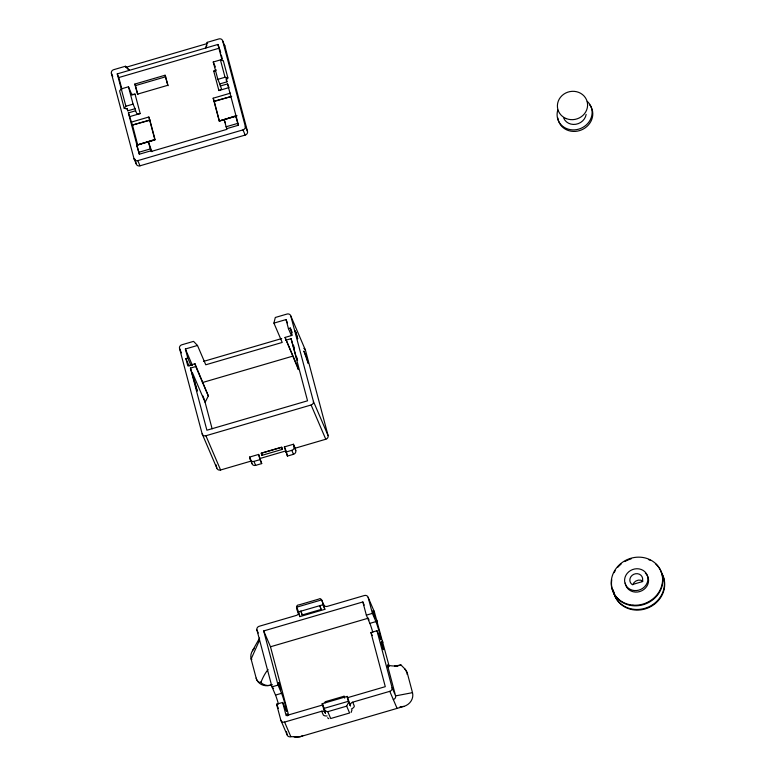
<?xml version="1.0" encoding="UTF-8"?>
<svg xmlns="http://www.w3.org/2000/svg" width="776" height="776" viewBox="0 0 776 776"><rect width="100%" height="100%" fill="white"/><g stroke="black" fill="none" stroke-linecap="round" stroke-linejoin="round"><path stroke-width="1.16" d="M154.977 139.399L137.507 145.005L154.909 139.922L148.837 117.011L131.435 122.094L128.399 112.889L135.587 110.784L136.634 113.218A3.162 1.31 -14.8 0 0 140.184 113.558L135.034 94.119A3.162 1.31 -14.8 0 1 131.484 93.78L128.476 86.776L121.289 88.881L119.611 90.918L124.209 108.271L127.06 108.979L127.846 110.803L135.034 108.708L135.587 110.784M236.651 116.022L219.239 121.114L236.709 115.508M125.421 66.261L129.359 70.344L125.421 66.261L113.694 69.685A3.162 2.871 -23.2 0 0 111.395 73.351L134.025 158.74L136.236 163.92A3.162 2.871 -23.2 0 0 140 165.812L245.197 135.063A3.162 2.871 -23.2 0 0 247.495 131.396L224.865 46.007L222.654 40.827A3.162 2.871 -23.2 0 0 218.89 38.936L207.153 42.37L205.795 48.005L206.891 45.26M251.89 463.466L249.542 457.083L258.631 454.426L261.706 463.592L255.653 465.357A3.162 2.871 -23.2 0 1 251.89 463.466L251.24 461.041L220.588 469.994A3.162 2.871 -23.2 0 1 216.824 468.103L202.148 433.852L179.528 348.463A3.162 2.871 -23.2 0 1 181.817 344.796L193.544 341.372L197.482 345.456L205.766 364.788L282.212 342.449L273.918 323.117L275.286 317.481L287.013 314.047A3.162 2.871 -23.2 0 1 290.777 315.939L305.453 350.189L328.083 435.588A3.162 2.871 -23.2 0 1 325.784 439.245L295.142 448.208L293.444 444.25L284.355 446.908L287.44 456.075L293.493 454.3A3.162 2.871 -23.2 0 0 295.782 450.643L295.142 448.208M254.392 648.367A11.844 10.757 -23.2 0 0 251.104 659.047L256.167 678.137C256.255 680.106 259.64 684.092 261.143 681.852M259.456 640.355L251.104 659.047A14.269 5.927 -14.8 0 0 251.919 659.212M208.327 395.915L205.116 402.337L192.264 372.354L197.23 391.094L190.43 368.086L195.727 366.534L208.327 395.915L194.999 363.76L187.802 365.865L185.871 358.57L187.763 358.017L191.032 365.641M252.481 650.705L259.611 638.047M124.209 108.271L125.887 106.234L133.074 104.139L135.034 108.708M227.892 77.969L226.204 79.996L226.99 81.829L219.802 83.924L217.843 79.356L213.245 62.002L220.433 59.898L223.294 60.606L227.892 77.969L225.03 77.261L217.843 79.356M351.121 712.446L352.023 709.865M346.678 706.141L348.54 702.484L347.163 696.402L322.185 703.706L323.786 709.293L326.347 711.34L327.763 711.679L346.678 706.141L349.607 712.998L330.702 718.518L327.763 711.679M303.057 735.483L300.215 736.696A11.844 10.757 -23.2 0 1 294.172 736.957M271.736 684.713C268.079 686.479 263.733 685.198 260.862 682.57M394.809 666.07L400.94 664.945L405.295 669.329L407.439 673.568L412.493 692.658A11.844 10.757 -23.2 0 1 403.898 706.393L300.215 736.696L290.845 736.696A3.162 2.871 -23.2 0 1 287.081 734.804L280.825 720.186L276.586 704.22L282.648 702.455L286.169 710.67A9.875 0.543 73.7 0 0 285.5 705.801A9.875 0.543 73.7 0 0 281.572 693.317L278.05 685.092L263.704 630.937L362.848 601.963L364.196 605.125M125.877 67.328L207.619 43.437L207.153 42.37M125.887 106.234L117.244 73.885L217.901 44.465L219.084 47.2M117.244 73.885L118.815 77.532L219.472 48.112M165.094 75.233L167.761 85.302L137.488 94.148L134.82 84.08L165.094 75.233L168.111 85.699M134.82 84.08L135.47 85.602L165.744 76.756M131.736 95.079L135.034 94.119M229.104 87.562L218.89 90.549L213.739 71.111L215.932 70.471M219.802 83.924L220.355 86.01L227.543 83.905L228.716 86.65M129.961 116.546L140.184 113.558M219.239 121.114L213.167 98.203L230.579 93.12M131.435 122.094L132.415 125.052L149.826 119.96L154.802 138.564M214.157 101.161L231.694 96.369L214.283 101.462L213.167 98.203M132.415 125.052L149.952 120.261M225.447 122.821L224.041 119.533L226.941 129.34L151.252 151.465L151.068 150.767L139.34 154.201L136.624 145.083L155.103 139.709M220.597 120.561L236.845 115.808M138.555 152.368L150.292 148.944L151.068 150.767M225.971 126.818L237.698 123.394L238.484 125.217L226.757 128.641M134.025 158.74A3.162 2.871 -23.2 0 0 137.788 160.632L242.985 129.883A3.162 2.871 -23.2 0 0 245.274 126.226L222.654 40.827M187.763 358.017L185.377 348.996L197.482 345.456M273.918 323.117L286.034 319.576L287.45 322.884M286.034 319.576L288.42 328.597L290.311 328.044L292.203 332.438M297.897 367.746L298.382 369.589L285.054 337.434L292.242 335.339L290.311 328.044M203.438 361.432L281.727 338.549M285.791 340.218L291.087 338.666L296.965 359.54M202.352 382.578L292.668 356.174M202.148 433.852A3.162 2.871 -23.2 0 0 205.912 435.743L311.108 404.994A3.162 2.871 -23.2 0 0 313.397 401.337L290.777 315.939M261.997 455.328L282.425 449.352L281.872 447.267L261.444 453.242L261.997 455.328L261.085 453.194L281.513 447.219L282.425 449.352M260.329 458.383L286.053 450.866L284.355 446.908M250.192 459.508A3.162 2.871 -23.2 0 0 253.956 461.4L260.009 459.635L261.706 463.592M285.743 452.107L291.795 450.342A3.162 2.871 -23.2 0 0 294.085 446.685L293.444 444.25M297.906 612.06L322.884 604.766L324.843 609.325L299.866 616.629C299.07 613.845 293.027 604.853 299.429 604.756L318.354 599.227C321.623 596.492 322.874 602.768 322.884 604.766M302.165 614.98L300.933 611.178L302.165 614.98L321.089 609.451L319.858 605.649L321.089 609.451M362.848 601.963L366.34 615.155L372.393 613.38L375.914 621.605A9.875 0.543 73.7 0 1 379.842 634.089A9.875 0.543 73.7 0 1 380.512 638.958L376.99 630.742L370.938 632.508L385.284 686.663L347.241 697.779M263.704 630.937L270.485 646.777L368.474 618.132M366.34 615.155L369.861 623.37L375.914 621.605M272.163 684.684L270.271 685.237A11.844 10.757 -23.2 0 1 256.167 678.137M298.663 612.516A3.162 2.871 -23.2 0 1 296.286 615.436L259.203 626.271A3.162 2.871 -23.2 0 0 256.914 629.937L271.988 686.867L278.05 685.092M271.988 686.867L275.519 695.083L281.572 693.317M344.69 698.128L344.078 696.227L325.154 701.756L325.212 702.823M323.029 704.86L286.14 715.637L282.648 702.455M280.825 720.186A3.162 2.871 -23.2 0 0 284.588 722.078L321.671 711.243A3.162 2.871 -23.2 0 1 325.435 713.134L324.397 709.245M325.435 713.134L323.476 708.566L348.453 701.262L350.403 705.83A3.162 2.871 -23.2 0 1 352.702 702.173L389.785 691.329A3.162 2.871 -23.2 0 0 392.074 687.672L376.99 630.742M400.94 664.945L400.377 665.051M403.898 706.393L399.95 706.878M412.493 692.658L395.595 695.888A3.162 2.871 -23.2 0 1 393.306 699.554M328.811 718.683L327.53 717.771M369.017 620.072L368.493 618.676M245.274 126.226L247.495 131.396M242.985 129.883L245.197 135.063M213.245 62.002L215.388 67.008M236.554 117.923L235.768 116.099L237.698 123.394M220.355 86.01L221.393 88.445A3.162 1.31 -14.8 0 1 218.89 90.549M219.307 120.6L214.283 101.462M288.42 328.597L291.252 335.193M313.397 401.337L328.083 435.588M285.054 337.434L297.644 366.815M311.108 404.994L325.784 439.245M298.188 610.857L296.616 607.201L321.594 599.906L323.553 604.465A3.162 2.871 -23.2 0 0 327.317 606.366L364.4 595.522A3.162 2.871 -23.2 0 1 368.163 597.413L374.43 612.031L389.232 666.429M294.085 446.685L295.782 450.643M370.938 632.508L372.257 635.592M291.795 450.342L293.493 454.3M392.074 687.672L395.595 695.888L387.447 665.148A56.852 31.894 57.1 0 0 400.435 665.129M389.785 691.329L397.089 708.381M111.395 73.351L112.733 76.455M137.565 144.491L132.55 125.353M136.624 145.083L137.41 146.906M137.788 160.632L140 165.812M253.956 461.4L255.653 465.357M249.542 457.083L251.24 461.041M352.702 702.173L354.293 706.005A6.324 2.629 -14.8 0 1 351.431 709.012M347.163 696.402L350.403 705.83M185.377 348.996L192.477 365.564M202.711 395.663L204.379 399.562M185.871 358.57L189.14 366.194M179.528 348.463L181.419 352.876M322.185 703.706L324.145 708.275M205.912 435.743L220.588 469.994M321.671 711.243L323.35 715.045A6.324 2.629 -14.8 0 0 327.094 715.967M256.914 629.937L258.233 633.012M284.588 722.078L290.845 736.696M276.586 704.22L278.351 708.333M148.837 117.011L149.826 119.96M287.673 715.782L286.907 713.823L287.236 715.647M273.424 688.06L273.569 688.554M368.163 597.413L372.393 613.38M219.783 49.276L220.704 52.768M221.325 55.096L222.246 58.588M217.901 44.465L222.227 60.751M226.068 78.357L226.99 81.829M227.543 83.905L238.484 125.217M220.433 59.898L225.03 77.261M293.541 345.272L294.473 348.783M296.645 356.989L297.567 360.5M291.087 338.666L307.548 400.804L206.891 430.224L190.43 368.086M286.334 451.904L287.44 456.075M323.553 604.465L324.843 609.325M258.631 454.426L260.009 459.635M298.838 612.739L299.866 616.629M135.47 85.602L137.837 94.546M151.912 151.689L148.361 141.649L150.292 148.944M128.476 86.776L133.074 104.139M270.485 646.777L288.623 715.23M194.999 363.76L195.727 366.534M204.621 400.484L212.12 428.808M127.235 108.494L127.846 110.803M128.399 112.889L139.34 154.201M118.815 77.532L121.9 89.172M135.005 159.235L136.236 163.92M215.903 464.62L216.824 468.103M286.499 731.681L287.081 734.804M344.078 696.227L344.137 697.294M655.759 564.016A26.064 23.658 -23.2 0 1 644.856 604.174A26.064 23.658 -23.2 0 1 611.769 579.769M614.136 572.659A26.064 23.658 -23.2 0 1 615.213 570.758M617.871 567.217A26.064 23.658 -23.2 0 1 621.11 564.113M624.835 561.552A26.064 23.658 -23.2 0 1 631.101 558.885M648.571 559.554A26.064 23.658 -23.2 0 1 650.53 560.437M661.288 572.465A26.064 23.658 -23.2 0 1 646.418 607.831A26.064 23.658 -23.2 0 1 613.176 589.692M661.55 573.076A26.064 23.658 -23.2 0 1 647.213 608.248A26.064 23.658 -23.2 0 1 613.583 591.331M632.828 584.774A6.518 5.917 -23.2 0 1 643.023 581.127M645.36 573.105A11.844 10.757 -23.2 0 1 641.83 590.749A11.844 10.757 -23.2 0 1 625.291 583.115M303.814 348.385A3.162 2.871 -23.2 0 1 305.453 350.189M587.287 101.394A17.77 16.131 -23.2 0 1 578.75 129.136A17.77 16.131 -23.2 0 1 557.798 110.017M589.411 104.459A17.77 16.131 -23.2 0 1 581.593 129.873A17.77 16.131 -23.2 0 1 557.837 117.933M586.152 114.431A11.844 10.757 -23.2 0 1 575.86 124.276A11.844 10.757 -23.2 0 1 563.715 118.165M216.097 69.733A3.162 1.31 -14.8 0 1 213.739 71.111M223.895 44.572A3.162 2.871 -23.2 0 1 224.865 46.007M275.519 695.083A9.875 0.543 73.7 0 1 278.438 703.958M404.538 668.805A11.844 10.757 -23.2 0 1 407.439 673.568A14.269 5.927 -14.8 0 1 406.934 674.121M394.829 666.128A11.844 10.757 -23.2 0 1 397.875 665.992M388.349 667.079A39.663 2.202 73.7 0 1 387.447 665.148M373.654 610.76A3.162 2.871 -23.2 0 1 374.43 612.031M376.389 619.52A11.844 10.757 -23.2 0 1 377.495 622.1A14.269 5.927 -14.8 0 1 376.99 622.653M369.861 623.37A9.875 0.543 73.7 0 1 372.79 632.246M382.044 641.752A14.269 5.927 -14.8 0 0 382.549 641.189A11.844 10.757 -23.2 0 1 382.81 642.577M261.134 681.842A56.852 26.704 89.2 0 1 268.079 669.513M278.603 682.608L280.834 690.165L278.671 682.628M372.955 610.896L375.177 618.453L373.023 610.916M381.229 642.13L383.451 649.696L381.259 642.111M642.13 581.699L632.227 584.6A6.518 5.917 -23.2 0 1 630.917 576.675A6.518 5.917 -23.2 0 1 639.356 574.211A6.518 5.917 -23.2 0 1 642.13 581.699M296.151 332.991L295.239 330.867L297.722 338.899L296.151 332.991M306.627 357.426L303.882 351.033L308.188 363.333L306.627 357.426M632.954 605.144A26.064 23.658 -23.2 0 0 660.871 570.961A26.064 23.658 -23.2 0 0 616.891 567.45A26.064 23.658 -23.2 0 0 632.954 605.144M634.458 590.555A11.844 10.757 -23.2 0 0 647.145 575.016A11.844 10.757 -23.2 0 0 627.153 573.425A11.844 10.757 -23.2 0 0 634.458 590.555M566.267 118.602A15.161 14.133 -13.8 0 0 587.519 103.625A15.161 14.133 -13.8 0 0 563.677 94.245A15.161 14.133 -13.8 0 0 566.267 118.602"/></g></svg>
